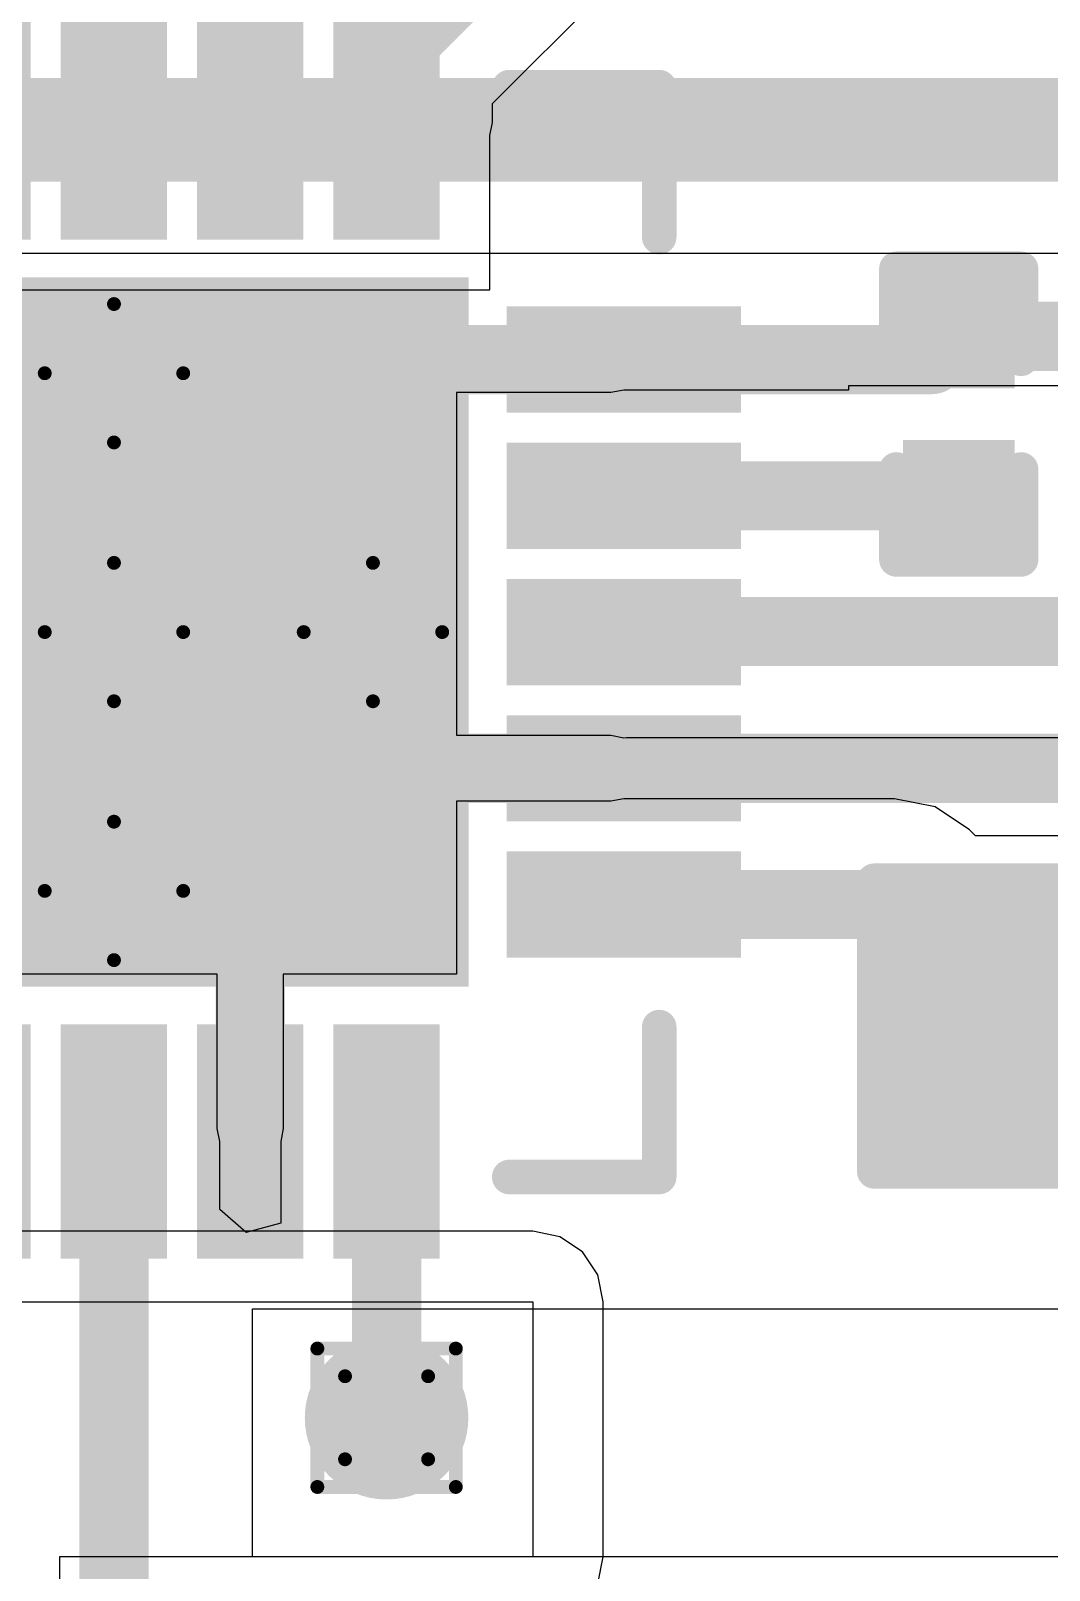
# Model space of a CAD drawing. Header units: inches. Extents: x 0 to 355, y -10 to 78.
# Drawn here: x 38.11 to 41.85, y 5.7 to 11.35 of the extents above; entities that cross this region are included whole.
import ezdxf

# ---------------------------------------------------------------- set-up
doc = ezdxf.new("R2010")
doc.units = ezdxf.units.IN
for name, color, linetype in [('Bottom Layer', 5, 'Continuous'), ('Bottom Solder', 6, 'Continuous'), ('Drill Drawing', 1, 'Continuous'), ('Pad Holes', 156, 'Continuous'), ('Top Layer', 1, 'Continuous'), ('Top Overlay', 2, 'Continuous'), ('Top Paste', 8, 'Continuous'), ('Top Solder', 216, 'Continuous'), ('Via Holes', 16, 'Continuous')]:
    doc.layers.add(name, color=color, linetype=linetype)

# ---------------------------------------------------------------- blocks, each defined once
blk = doc.blocks.new('20_QFN__4_4__18')
at = {"layer": 'Bottom Layer'}
h = blk.add_hatch(color=5, dxfattribs=at)
edge = h.paths.add_edge_path()
edge.add_arc((0, 0.95), 0.2, 0, 360)
h = blk.add_hatch(color=5, dxfattribs=at)
edge = h.paths.add_edge_path()
edge.add_arc((-0.95, 0), 0.2, 0, 360)
h = blk.add_hatch(color=5, dxfattribs=at)
edge = h.paths.add_edge_path()
edge.add_arc((0, 0), 0.2, 0, 360)
h = blk.add_hatch(color=5, dxfattribs=at)
edge = h.paths.add_edge_path()
edge.add_arc((0.95, 0), 0.2, 0, 360)
h = blk.add_hatch(color=5, dxfattribs=at)
edge = h.paths.add_edge_path()
edge.add_arc((0, -0.95), 0.2, 0, 360)
at = {"layer": 'Bottom Solder'}
h = blk.add_hatch(color=6, dxfattribs=at)
edge = h.paths.add_edge_path()
edge.add_arc((0, 0.95), 0.3016, 0, 360)
h = blk.add_hatch(color=6, dxfattribs=at)
edge = h.paths.add_edge_path()
edge.add_arc((-0.95, 0), 0.3016, 0, 360)
h = blk.add_hatch(color=6, dxfattribs=at)
edge = h.paths.add_edge_path()
edge.add_arc((0, 0), 0.3016, 0, 360)
h = blk.add_hatch(color=6, dxfattribs=at)
edge = h.paths.add_edge_path()
edge.add_arc((0.95, 0), 0.3016, 0, 360)
h = blk.add_hatch(color=6, dxfattribs=at)
edge = h.paths.add_edge_path()
edge.add_arc((0, -0.95), 0.3016, 0, 360)
at = {"layer": 'Pad Holes'}
h = blk.add_hatch(color=7, dxfattribs=at)
edge = h.paths.add_edge_path()
edge.add_arc((0, 0.95), 0.1, 0, 360)
h = blk.add_hatch(color=7, dxfattribs=at)
edge = h.paths.add_edge_path()
edge.add_arc((-0.95, 0), 0.1, 0, 360)
h = blk.add_hatch(color=7, dxfattribs=at)
edge = h.paths.add_edge_path()
edge.add_arc((0, 0), 0.1, 0, 360)
h = blk.add_hatch(color=7, dxfattribs=at)
edge = h.paths.add_edge_path()
edge.add_arc((0.95, 0), 0.1, 0, 360)
h = blk.add_hatch(color=7, dxfattribs=at)
edge = h.paths.add_edge_path()
edge.add_arc((0, -0.95), 0.1, 0, 360)
at = {"layer": 'Top Layer'}
for points in [[(-1.125, 1.51), (-1.125, 2.23), (-0.875, 2.23), (-0.875, 1.51)], [(-0.625, 1.51), (-0.625, 2.23), (-0.375, 2.23), (-0.375, 1.51)], [(-0.125, 1.51), (-0.125, 2.23), (0.125, 2.23), (0.125, 1.51)], [(0.375, 1.51), (0.375, 2.23), (0.625, 2.23), (0.625, 1.51)], [(0.875, 1.51), (0.875, 2.23), (1.125, 2.23), (1.125, 1.51)], [(-1.2, 1.2), (1.2, 1.2), (1.2, -1.2), (-1.2, -1.2)], [(-2.23, 1.125), (-1.51, 1.125), (-1.51, 0.875), (-2.23, 0.875)], [(1.51, 1.125), (2.23, 1.125), (2.23, 0.875), (1.51, 0.875)], [(-2.23, 0.625), (-1.51, 0.625), (-1.51, 0.375), (-2.23, 0.375)], [(1.51, 0.625), (2.23, 0.625), (2.23, 0.375), (1.51, 0.375)], [(-2.23, 0.125), (-1.51, 0.125), (-1.51, -0.125), (-2.23, -0.125)], [(1.51, 0.125), (2.23, 0.125), (2.23, -0.125), (1.51, -0.125)], [(-2.23, -0.375), (-1.51, -0.375), (-1.51, -0.625), (-2.23, -0.625)], [(1.51, -0.375), (2.23, -0.375), (2.23, -0.625), (1.51, -0.625)], [(-2.23, -0.875), (-1.51, -0.875), (-1.51, -1.125), (-2.23, -1.125)], [(1.51, -0.875), (2.23, -0.875), (2.23, -1.125), (1.51, -1.125)], [(-1.125, -2.23), (-1.125, -1.51), (-0.875, -1.51), (-0.875, -2.23)], [(-0.625, -2.23), (-0.625, -1.51), (-0.375, -1.51), (-0.375, -2.23)], [(-0.125, -2.23), (-0.125, -1.51), (0.125, -1.51), (0.125, -2.23)], [(0.375, -2.23), (0.375, -1.51), (0.625, -1.51), (0.625, -2.23)], [(0.875, -2.23), (0.875, -1.51), (1.125, -1.51), (1.125, -2.23)]]:
    blk.add_hatch(color=1, dxfattribs=at).paths.add_polyline_path(points)
at = {"layer": 'Top Paste'}
for points in [[(-1.125, 1.51), (-1.125, 2.23), (-0.875, 2.23), (-0.875, 1.51)], [(-0.625, 1.51), (-0.625, 2.23), (-0.375, 2.23), (-0.375, 1.51)], [(-0.125, 1.51), (-0.125, 2.23), (0.125, 2.23), (0.125, 1.51)], [(0.375, 1.51), (0.375, 2.23), (0.625, 2.23), (0.625, 1.51)], [(0.875, 1.51), (0.875, 2.23), (1.125, 2.23), (1.125, 1.51)], [(-2.23, 1.125), (-1.51, 1.125), (-1.51, 0.875), (-2.23, 0.875)], [(1.51, 1.125), (2.23, 1.125), (2.23, 0.875), (1.51, 0.875)], [(-2.23, 0.625), (-1.51, 0.625), (-1.51, 0.375), (-2.23, 0.375)], [(1.51, 0.625), (2.23, 0.625), (2.23, 0.375), (1.51, 0.375)], [(-2.23, 0.125), (-1.51, 0.125), (-1.51, -0.125), (-2.23, -0.125)], [(1.51, 0.125), (2.23, 0.125), (2.23, -0.125), (1.51, -0.125)], [(-2.23, -0.375), (-1.51, -0.375), (-1.51, -0.625), (-2.23, -0.625)], [(1.51, -0.375), (2.23, -0.375), (2.23, -0.625), (1.51, -0.625)], [(-2.23, -0.875), (-1.51, -0.875), (-1.51, -1.125), (-2.23, -1.125)], [(1.51, -0.875), (2.23, -0.875), (2.23, -1.125), (1.51, -1.125)], [(-1.125, -2.23), (-1.125, -1.51), (-0.875, -1.51), (-0.875, -2.23)], [(-0.625, -2.23), (-0.625, -1.51), (-0.375, -1.51), (-0.375, -2.23)], [(-0.125, -2.23), (-0.125, -1.51), (0.125, -1.51), (0.125, -2.23)], [(0.375, -2.23), (0.375, -1.51), (0.625, -1.51), (0.625, -2.23)], [(0.875, -2.23), (0.875, -1.51), (1.125, -1.51), (1.125, -2.23)]]:
    blk.add_hatch(color=8, dxfattribs=at).paths.add_polyline_path(points)
at = {"layer": 'Top Solder'}
for points in [[(-1.195, 1.44), (-1.195, 2.3), (-0.805, 2.3), (-0.805, 1.44)], [(-0.695, 1.44), (-0.695, 2.3), (-0.305, 2.3), (-0.305, 1.44)], [(-0.195, 1.44), (-0.195, 2.3), (0.195, 2.3), (0.195, 1.44)], [(0.305, 1.44), (0.305, 2.3), (0.695, 2.3), (0.695, 1.44)], [(0.805, 1.44), (0.805, 2.3), (1.195, 2.3), (1.195, 1.44)], [(-1.3016, 1.3016), (1.3016, 1.3016), (1.3016, -1.3016), (-1.3016, -1.3016)], [(-2.3, 1.195), (-1.44, 1.195), (-1.44, 0.805), (-2.3, 0.805)], [(1.44, 1.195), (2.3, 1.195), (2.3, 0.805), (1.44, 0.805)], [(-2.3, 0.695), (-1.44, 0.695), (-1.44, 0.305), (-2.3, 0.305)], [(1.44, 0.695), (2.3, 0.695), (2.3, 0.305), (1.44, 0.305)], [(-2.3, 0.195), (-1.44, 0.195), (-1.44, -0.195), (-2.3, -0.195)], [(1.44, 0.195), (2.3, 0.195), (2.3, -0.195), (1.44, -0.195)], [(-2.3, -0.305), (-1.44, -0.305), (-1.44, -0.695), (-2.3, -0.695)], [(1.44, -0.305), (2.3, -0.305), (2.3, -0.695), (1.44, -0.695)], [(-2.3, -0.805), (-1.44, -0.805), (-1.44, -1.195), (-2.3, -1.195)], [(1.44, -0.805), (2.3, -0.805), (2.3, -1.195), (1.44, -1.195)], [(-1.195, -2.3), (-1.195, -1.44), (-0.805, -1.44), (-0.805, -2.3)], [(-0.695, -2.3), (-0.695, -1.44), (-0.305, -1.44), (-0.305, -2.3)], [(-0.195, -2.3), (-0.195, -1.44), (0.195, -1.44), (0.195, -2.3)], [(0.305, -2.3), (0.305, -1.44), (0.695, -1.44), (0.695, -2.3)], [(0.805, -2.3), (0.805, -1.44), (1.195, -1.44), (1.195, -2.3)]]:
    blk.add_hatch(color=216, dxfattribs=at).paths.add_polyline_path(points)
h = blk.add_hatch(color=216, dxfattribs=at)
edge = h.paths.add_edge_path()
edge.add_arc((0, 0.95), 0.1016, 0, 360)
h = blk.add_hatch(color=216, dxfattribs=at)
edge = h.paths.add_edge_path()
edge.add_arc((-0.95, 0), 0.1016, 0, 360)
h = blk.add_hatch(color=216, dxfattribs=at)
edge = h.paths.add_edge_path()
edge.add_arc((0, 0), 0.1016, 0, 360)
h = blk.add_hatch(color=216, dxfattribs=at)
edge = h.paths.add_edge_path()
edge.add_arc((0.95, 0), 0.1016, 0, 360)
h = blk.add_hatch(color=216, dxfattribs=at)
edge = h.paths.add_edge_path()
edge.add_arc((0, -0.95), 0.1016, 0, 360)
at = {"layer": 'Top Overlay'}
for points in [[(-1.45, 2, 0.127, 0.127, 0), (-2, 2, 0.127, 0.127, 0)], [(-2, 1.45, 0.127, 0.127, 0), (-2, 2, 0.127, 0.127, 0)], [(2, 2, 0.127, 0.127, 0), (1.45, 2, 0.127, 0.127, 0)], [(2, 1.45, 0.127, 0.127, 0), (2, 2, 0.127, 0.127, 0)], [(-2.505, 0.873, 0.127, 0.127, 0), (-2.505, 1.127, 0.127, 0.127, 0)], [(-2.378, 1, 0.127, 0.127, 0), (-2.505, 1.127, 0.127, 0.127, 0)], [(-2.505, 0.873, 0.127, 0.127, 0), (-2.378, 1, 0.127, 0.127, 0)], [(-2, -2, 0.127, 0.127, 0), (-2, -1.45, 0.127, 0.127, 0)], [(2, -2, 0.127, 0.127, 0), (2, -1.45, 0.127, 0.127, 0)], [(-1.45, -2, 0.127, 0.127, 0), (-2, -2, 0.127, 0.127, 0)], [(2, -2, 0.127, 0.127, 0), (1.45, -2, 0.127, 0.127, 0)]]:
    blk.add_lwpolyline(points, format="xyseb", dxfattribs=at)
for points in [[(-2.0318, 2, 0.0635, 0.0635, 1), (-1.9683, 2, 0.0635, 0.0635, 1)], [(-2.0318, 2, 0.0635, 0.0635, 1), (-1.9683, 2, 0.0635, 0.0635, 1)], [(-1.4817, 2, 0.0635, 0.0635, 1), (-1.4182, 2, 0.0635, 0.0635, 1)], [(1.4182, 2, 0.0635, 0.0635, 1), (1.4817, 2, 0.0635, 0.0635, 1)], [(1.9683, 2, 0.0635, 0.0635, 1), (2.0318, 2, 0.0635, 0.0635, 1)], [(1.9683, 2, 0.0635, 0.0635, 1), (2.0318, 2, 0.0635, 0.0635, 1)], [(-2.0318, 1.45, 0.0635, 0.0635, 1), (-1.9683, 1.45, 0.0635, 0.0635, 1)], [(1.9683, 1.45, 0.0635, 0.0635, 1), (2.0318, 1.45, 0.0635, 0.0635, 1)], [(-2.5367, 1.127, 0.0635, 0.0635, 1), (-2.4732, 1.127, 0.0635, 0.0635, 1)], [(-2.5367, 1.127, 0.0635, 0.0635, 1), (-2.4732, 1.127, 0.0635, 0.0635, 1)], [(-2.4097, 1, 0.0635, 0.0635, 1), (-2.3462, 1, 0.0635, 0.0635, 1)], [(-2.4097, 1, 0.0635, 0.0635, 1), (-2.3462, 1, 0.0635, 0.0635, 1)], [(-2.5367, 0.873, 0.0635, 0.0635, 1), (-2.4732, 0.873, 0.0635, 0.0635, 1)], [(-2.5367, 0.873, 0.0635, 0.0635, 1), (-2.4732, 0.873, 0.0635, 0.0635, 1)], [(-2.0318, -1.45, 0.0635, 0.0635, 1), (-1.9683, -1.45, 0.0635, 0.0635, 1)], [(1.9683, -1.45, 0.0635, 0.0635, 1), (2.0318, -1.45, 0.0635, 0.0635, 1)], [(-2.0318, -2, 0.0635, 0.0635, 1), (-1.9683, -2, 0.0635, 0.0635, 1)], [(-2.0318, -2, 0.0635, 0.0635, 1), (-1.9683, -2, 0.0635, 0.0635, 1)], [(-1.4817, -2, 0.0635, 0.0635, 1), (-1.4182, -2, 0.0635, 0.0635, 1)], [(1.4182, -2, 0.0635, 0.0635, 1), (1.4817, -2, 0.0635, 0.0635, 1)], [(1.9683, -2, 0.0635, 0.0635, 1), (2.0318, -2, 0.0635, 0.0635, 1)], [(1.9683, -2, 0.0635, 0.0635, 1), (2.0318, -2, 0.0635, 0.0635, 1)]]:
    blk.add_lwpolyline(points, format="xyseb", close=True, dxfattribs=at)
blk = doc.blocks.new('R___0603_48')
at = {"layer": 'Top Layer'}
for points in [[(-0.381, 0.4445), (-0.381, -0.4445), (-1.143, -0.4445), (-1.143, 0.4445)], [(1.143, 0.4445), (1.143, -0.4445), (0.381, -0.4445), (0.381, 0.4445)]]:
    blk.add_hatch(color=1, dxfattribs=at).paths.add_polyline_path(points)
at = {"layer": 'Top Paste'}
for points in [[(-0.381, 0.4445), (-0.381, -0.4445), (-1.143, -0.4445), (-1.143, 0.4445)], [(1.143, 0.4445), (1.143, -0.4445), (0.381, -0.4445), (0.381, 0.4445)]]:
    blk.add_hatch(color=8, dxfattribs=at).paths.add_polyline_path(points)
at = {"layer": 'Top Solder'}
for points in [[(-0.2794, 0.5461), (-0.2794, -0.5461), (-1.2446, -0.5461), (-1.2446, 0.5461)], [(1.2446, 0.5461), (1.2446, -0.5461), (0.2794, -0.5461), (0.2794, 0.5461)]]:
    blk.add_hatch(color=216, dxfattribs=at).paths.add_polyline_path(points)
at = {"layer": 'Top Overlay'}
for points in [[(1.2192, 0.5334, 0.127, 0.127, 0), (-1.2192, 0.5334, 0.127, 0.127, 0)], [(-1.2192, 0.5334, 0.127, 0.127, 0), (-1.2192, -0.5334, 0.127, 0.127, 0)], [(1.2192, 0.5334, 0.127, 0.127, 0), (1.2192, -0.5334, 0.127, 0.127, 0)], [(1.2192, -0.5334, 0.127, 0.127, 0), (-1.2192, -0.5334, 0.127, 0.127, 0)]]:
    blk.add_lwpolyline(points, format="xyseb", dxfattribs=at)
for points in [[(-1.25095, 0.5334, 0.0635, 0.0635, 1), (-1.18745, 0.5334, 0.0635, 0.0635, 1)], [(-1.25095, 0.5334, 0.0635, 0.0635, 1), (-1.18745, 0.5334, 0.0635, 0.0635, 1)], [(1.18745, 0.5334, 0.0635, 0.0635, 1), (1.25095, 0.5334, 0.0635, 0.0635, 1)], [(1.18745, 0.5334, 0.0635, 0.0635, 1), (1.25095, 0.5334, 0.0635, 0.0635, 1)], [(-1.25095, -0.5334, 0.0635, 0.0635, 1), (-1.18745, -0.5334, 0.0635, 0.0635, 1)], [(-1.25095, -0.5334, 0.0635, 0.0635, 1), (-1.18745, -0.5334, 0.0635, 0.0635, 1)], [(1.18745, -0.5334, 0.0635, 0.0635, 1), (1.25095, -0.5334, 0.0635, 0.0635, 1)], [(1.18745, -0.5334, 0.0635, 0.0635, 1), (1.25095, -0.5334, 0.0635, 0.0635, 1)]]:
    blk.add_lwpolyline(points, format="xyseb", close=True, dxfattribs=at)
blk = doc.blocks.new('CAP_0201_87')
at = {"layer": 'Top Layer'}
for points in [[(-0.45, 0.15), (-0.15, 0.15), (-0.15, -0.15), (-0.45, -0.15)], [(0.15, 0.15), (0.45, 0.15), (0.45, -0.15), (0.15, -0.15)]]:
    blk.add_hatch(color=1, dxfattribs=at).paths.add_polyline_path(points)
at = {"layer": 'Top Paste'}
for points in [[(-0.45, 0.15), (-0.15, 0.15), (-0.15, -0.15), (-0.45, -0.15)], [(0.15, 0.15), (0.45, 0.15), (0.45, -0.15), (0.15, -0.15)]]:
    blk.add_hatch(color=8, dxfattribs=at).paths.add_polyline_path(points)
at = {"layer": 'Top Solder'}
for points in [[(-0.505, 0.205), (-0.095, 0.205), (-0.095, -0.205), (-0.505, -0.205)], [(0.095, 0.205), (0.505, 0.205), (0.505, -0.205), (0.095, -0.205)]]:
    blk.add_hatch(color=216, dxfattribs=at).paths.add_polyline_path(points)
at = {"layer": 'Top Overlay'}
for points in [[(-0.2032, 0.2286, 0.127, 0.127, 0), (-0.5334, 0.2286, 0.127, 0.127, 0)], [(-0.5334, -0.2286, 0.127, 0.127, 0), (-0.5334, 0.2286, 0.127, 0.127, 0)], [(0.5334, 0.2286, 0.127, 0.127, 0), (0.2032, 0.2286, 0.127, 0.127, 0)], [(0.5334, -0.2286, 0.127, 0.127, 0), (0.5334, 0.2286, 0.127, 0.127, 0)], [(-0.2032, -0.2286, 0.127, 0.127, 0), (-0.5334, -0.2286, 0.127, 0.127, 0)], [(0.5334, -0.2286, 0.127, 0.127, 0), (0.2032, -0.2286, 0.127, 0.127, 0)]]:
    blk.add_lwpolyline(points, format="xyseb", dxfattribs=at)
for points in [[(-0.5651, 0.2286, 0.0635, 0.0635, 1), (-0.5016, 0.2286, 0.0635, 0.0635, 1)], [(-0.5651, 0.2286, 0.0635, 0.0635, 1), (-0.5016, 0.2286, 0.0635, 0.0635, 1)], [(-0.2349, 0.2286, 0.0635, 0.0635, 1), (-0.1714, 0.2286, 0.0635, 0.0635, 1)], [(0.1714, 0.2286, 0.0635, 0.0635, 1), (0.2349, 0.2286, 0.0635, 0.0635, 1)], [(0.5016, 0.2286, 0.0635, 0.0635, 1), (0.5651, 0.2286, 0.0635, 0.0635, 1)], [(0.5016, 0.2286, 0.0635, 0.0635, 1), (0.5651, 0.2286, 0.0635, 0.0635, 1)], [(-0.5651, -0.2286, 0.0635, 0.0635, 1), (-0.5016, -0.2286, 0.0635, 0.0635, 1)], [(-0.5651, -0.2286, 0.0635, 0.0635, 1), (-0.5016, -0.2286, 0.0635, 0.0635, 1)], [(-0.2349, -0.2286, 0.0635, 0.0635, 1), (-0.1714, -0.2286, 0.0635, 0.0635, 1)], [(0.1714, -0.2286, 0.0635, 0.0635, 1), (0.2349, -0.2286, 0.0635, 0.0635, 1)], [(0.5016, -0.2286, 0.0635, 0.0635, 1), (0.5651, -0.2286, 0.0635, 0.0635, 1)], [(0.5016, -0.2286, 0.0635, 0.0635, 1), (0.5651, -0.2286, 0.0635, 0.0635, 1)]]:
    blk.add_lwpolyline(points, format="xyseb", close=True, dxfattribs=at)

msp = doc.modelspace()

# ---------------------------------------------------------------- hatches: boundary and pattern name
at = {"layer": 'Bottom Layer'}
h = msp.add_hatch(color=5, dxfattribs=at)
edge = h.paths.add_edge_path()
edge.add_arc((39.4147, 6.2551), 0.3, 0, 360)
at = {"layer": 'Top Layer'}
h = msp.add_hatch(color=1, dxfattribs=at)
edge = h.paths.add_edge_path()
edge.add_arc((39.4147, 6.2551), 0.3, 0, 360)
at = {"layer": 'Via Holes'}
h = msp.add_hatch(color=7, dxfattribs=at)
edge = h.paths.add_edge_path()
edge.add_arc((39.4147, 6.2551), 0.15, 0, 360)

# ---------------------------------------------------------------- linework, layer by layer
at = {"layer": 'Bottom Layer'}
for p, q in [((36.2017, 10.5294), (46.7239, 10.5294)), ((39.9507, 6.9395), (36.9852, 6.9395)), ((40.0498, 6.9198), (39.9507, 6.9395)), ((40.1338, 6.8636), (40.0498, 6.9198)), ((40.19, 6.7796), (40.1338, 6.8636)), ((40.2097, 6.6805), (40.19, 6.7796)), ((36.9852, 6.6805), (39.9507, 6.6805)), ((39.9507, 6.6805), (39.9507, 5.7451)), ((40.2097, 5.7451), (40.2097, 6.6805)), ((39.9507, 5.7451), (38.2147, 5.7451)), ((38.2147, 5.7451), (38.2147, 2.9997)), ((40.19, 5.646), (40.2097, 5.7451))]:
    msp.add_line(p, q, dxfattribs=at)
msp.add_lwpolyline([(35.8648, 10.9826, 0.381, 0.381, 0), (46.9116, 10.9826, 0.381, 0.381, 0)], format="xyseb", dxfattribs=at)
at = {"layer": 'Drill Drawing'}
for points in [[(38.1607, 10.0889, 0.0508, 0.0508, 0), (38.4147, 10.3429, 0.0508, 0.0508, 0)], [(38.4147, 10.3429, 0.0508, 0.0508, 0), (38.6687, 10.0889, 0.0508, 0.0508, 0)], [(38.1607, 10.0889, 0.0508, 0.0508, 0), (38.4147, 9.8349, 0.0508, 0.0508, 0)], [(38.4147, 9.8349, 0.0508, 0.0508, 0), (38.6687, 10.0889, 0.0508, 0.0508, 0)], [(38.1607, 9.1389, 0.0508, 0.0508, 0), (38.4147, 9.3929, 0.0508, 0.0508, 0)], [(38.4147, 9.3929, 0.0508, 0.0508, 0), (38.6687, 9.1389, 0.0508, 0.0508, 0)], [(39.1107, 9.1389, 0.0508, 0.0508, 0), (39.3647, 9.3929, 0.0508, 0.0508, 0)], [(39.3647, 9.3929, 0.0508, 0.0508, 0), (39.6187, 9.1389, 0.0508, 0.0508, 0)], [(38.1607, 9.1389, 0.0508, 0.0508, 0), (38.4147, 8.8849, 0.0508, 0.0508, 0)], [(38.4147, 8.8849, 0.0508, 0.0508, 0), (38.6687, 9.1389, 0.0508, 0.0508, 0)], [(39.1107, 9.1389, 0.0508, 0.0508, 0), (39.3647, 8.8849, 0.0508, 0.0508, 0)], [(39.3647, 8.8849, 0.0508, 0.0508, 0), (39.6187, 9.1389, 0.0508, 0.0508, 0)], [(38.1607, 8.1889, 0.0508, 0.0508, 0), (38.4147, 8.4429, 0.0508, 0.0508, 0)], [(38.4147, 8.4429, 0.0508, 0.0508, 0), (38.6687, 8.1889, 0.0508, 0.0508, 0)], [(38.1607, 8.1889, 0.0508, 0.0508, 0), (38.4147, 7.9349, 0.0508, 0.0508, 0)], [(38.4147, 7.9349, 0.0508, 0.0508, 0), (38.6687, 8.1889, 0.0508, 0.0508, 0)], [(39.1607, 6.5091, 0.0508, 0.0508, 0), (39.6687, 6.5091, 0.0508, 0.0508, 0)], [(39.1607, 6.0011, 0.0508, 0.0508, 0), (39.1607, 6.5091, 0.0508, 0.0508, 0)], [(39.6687, 6.0011, 0.0508, 0.0508, 0), (39.6687, 6.5091, 0.0508, 0.0508, 0)], [(39.2623, 6.4075, 0.0508, 0.0508, 0), (39.5671, 6.4075, 0.0508, 0.0508, 0)], [(39.2623, 6.1027, 0.0508, 0.0508, 0), (39.2623, 6.4075, 0.0508, 0.0508, 0)], [(39.5671, 6.1027, 0.0508, 0.0508, 0), (39.5671, 6.4075, 0.0508, 0.0508, 0)], [(39.2623, 6.1027, 0.0508, 0.0508, 0), (39.5671, 6.1027, 0.0508, 0.0508, 0)], [(39.1607, 6.0011, 0.0508, 0.0508, 0), (39.6687, 6.0011, 0.0508, 0.0508, 0)]]:
    msp.add_lwpolyline(points, format="xyseb", dxfattribs=at)
for points in [[(38.402, 10.3429, 0.0254, 0.0254, 1), (38.4274, 10.3429, 0.0254, 0.0254, 1)], [(38.402, 10.3429, 0.0254, 0.0254, 1), (38.4274, 10.3429, 0.0254, 0.0254, 1)], [(38.148, 10.0889, 0.0254, 0.0254, 1), (38.1734, 10.0889, 0.0254, 0.0254, 1)], [(38.148, 10.0889, 0.0254, 0.0254, 1), (38.1734, 10.0889, 0.0254, 0.0254, 1)], [(38.656, 10.0889, 0.0254, 0.0254, 1), (38.6814, 10.0889, 0.0254, 0.0254, 1)], [(38.656, 10.0889, 0.0254, 0.0254, 1), (38.6814, 10.0889, 0.0254, 0.0254, 1)], [(38.402, 9.8349, 0.0254, 0.0254, 1), (38.4274, 9.8349, 0.0254, 0.0254, 1)], [(38.402, 9.8349, 0.0254, 0.0254, 1), (38.4274, 9.8349, 0.0254, 0.0254, 1)], [(38.402, 9.3929, 0.0254, 0.0254, 1), (38.4274, 9.3929, 0.0254, 0.0254, 1)], [(38.402, 9.3929, 0.0254, 0.0254, 1), (38.4274, 9.3929, 0.0254, 0.0254, 1)], [(39.352, 9.3929, 0.0254, 0.0254, 1), (39.3774, 9.3929, 0.0254, 0.0254, 1)], [(39.352, 9.3929, 0.0254, 0.0254, 1), (39.3774, 9.3929, 0.0254, 0.0254, 1)], [(38.148, 9.1389, 0.0254, 0.0254, 1), (38.1734, 9.1389, 0.0254, 0.0254, 1)], [(38.148, 9.1389, 0.0254, 0.0254, 1), (38.1734, 9.1389, 0.0254, 0.0254, 1)], [(38.656, 9.1389, 0.0254, 0.0254, 1), (38.6814, 9.1389, 0.0254, 0.0254, 1)], [(38.656, 9.1389, 0.0254, 0.0254, 1), (38.6814, 9.1389, 0.0254, 0.0254, 1)], [(39.098, 9.1389, 0.0254, 0.0254, 1), (39.1234, 9.1389, 0.0254, 0.0254, 1)], [(39.098, 9.1389, 0.0254, 0.0254, 1), (39.1234, 9.1389, 0.0254, 0.0254, 1)], [(39.606, 9.1389, 0.0254, 0.0254, 1), (39.6314, 9.1389, 0.0254, 0.0254, 1)], [(39.606, 9.1389, 0.0254, 0.0254, 1), (39.6314, 9.1389, 0.0254, 0.0254, 1)], [(38.402, 8.8849, 0.0254, 0.0254, 1), (38.4274, 8.8849, 0.0254, 0.0254, 1)], [(38.402, 8.8849, 0.0254, 0.0254, 1), (38.4274, 8.8849, 0.0254, 0.0254, 1)], [(39.352, 8.8849, 0.0254, 0.0254, 1), (39.3774, 8.8849, 0.0254, 0.0254, 1)], [(39.352, 8.8849, 0.0254, 0.0254, 1), (39.3774, 8.8849, 0.0254, 0.0254, 1)], [(38.402, 8.4429, 0.0254, 0.0254, 1), (38.4274, 8.4429, 0.0254, 0.0254, 1)], [(38.402, 8.4429, 0.0254, 0.0254, 1), (38.4274, 8.4429, 0.0254, 0.0254, 1)], [(38.148, 8.1889, 0.0254, 0.0254, 1), (38.1734, 8.1889, 0.0254, 0.0254, 1)], [(38.148, 8.1889, 0.0254, 0.0254, 1), (38.1734, 8.1889, 0.0254, 0.0254, 1)], [(38.656, 8.1889, 0.0254, 0.0254, 1), (38.6814, 8.1889, 0.0254, 0.0254, 1)], [(38.656, 8.1889, 0.0254, 0.0254, 1), (38.6814, 8.1889, 0.0254, 0.0254, 1)], [(38.402, 7.9349, 0.0254, 0.0254, 1), (38.4274, 7.9349, 0.0254, 0.0254, 1)], [(38.402, 7.9349, 0.0254, 0.0254, 1), (38.4274, 7.9349, 0.0254, 0.0254, 1)], [(39.148, 6.5091, 0.0254, 0.0254, 1), (39.1734, 6.5091, 0.0254, 0.0254, 1)], [(39.148, 6.5091, 0.0254, 0.0254, 1), (39.1734, 6.5091, 0.0254, 0.0254, 1)], [(39.656, 6.5091, 0.0254, 0.0254, 1), (39.6814, 6.5091, 0.0254, 0.0254, 1)], [(39.656, 6.5091, 0.0254, 0.0254, 1), (39.6814, 6.5091, 0.0254, 0.0254, 1)], [(39.2496, 6.4075, 0.0254, 0.0254, 1), (39.275, 6.4075, 0.0254, 0.0254, 1)], [(39.2496, 6.4075, 0.0254, 0.0254, 1), (39.275, 6.4075, 0.0254, 0.0254, 1)], [(39.5544, 6.4075, 0.0254, 0.0254, 1), (39.5798, 6.4075, 0.0254, 0.0254, 1)], [(39.5544, 6.4075, 0.0254, 0.0254, 1), (39.5798, 6.4075, 0.0254, 0.0254, 1)], [(39.2496, 6.1027, 0.0254, 0.0254, 1), (39.275, 6.1027, 0.0254, 0.0254, 1)], [(39.2496, 6.1027, 0.0254, 0.0254, 1), (39.275, 6.1027, 0.0254, 0.0254, 1)], [(39.5544, 6.1027, 0.0254, 0.0254, 1), (39.5798, 6.1027, 0.0254, 0.0254, 1)], [(39.5544, 6.1027, 0.0254, 0.0254, 1), (39.5798, 6.1027, 0.0254, 0.0254, 1)], [(39.148, 6.0011, 0.0254, 0.0254, 1), (39.1734, 6.0011, 0.0254, 0.0254, 1)], [(39.148, 6.0011, 0.0254, 0.0254, 1), (39.1734, 6.0011, 0.0254, 0.0254, 1)], [(39.656, 6.0011, 0.0254, 0.0254, 1), (39.6814, 6.0011, 0.0254, 0.0254, 1)], [(39.656, 6.0011, 0.0254, 0.0254, 1), (39.6814, 6.0011, 0.0254, 0.0254, 1)]]:
    msp.add_lwpolyline(points, format="xyseb", close=True, dxfattribs=at)
at = {"layer": 'Top Layer'}
for p, q in [((39.8032, 11.079), (40.2828, 11.5587)), ((39.8032, 11.0089), (39.8032, 11.079)), ((39.7937, 10.9613), (39.8032, 11.0089)), ((39.7937, 10.3949), (39.7937, 10.9613)), ((37.1587, 10.3949), (39.7937, 10.3949)), ((40.2371, 10.0179), (39.6707, 10.0179)), ((39.6707, 10.0179), (39.6707, 8.7599)), ((40.2847, 10.0274), (40.2371, 10.0179)), ((41.1095, 10.0274), (40.2847, 10.0274)), ((41.9175, 10.0429), (41.1095, 10.0429)), ((41.1095, 10.0429), (41.1095, 10.0274)), ((39.6707, 8.7599), (40.2371, 8.7599)), ((40.2371, 8.7599), (40.2847, 8.7504)), ((40.2847, 8.7504), (40.2948, 8.7524)), ((40.2948, 8.7524), (42.4301, 8.7524)), ((40.2371, 8.5179), (39.6707, 8.5179)), ((39.6707, 8.5179), (39.6707, 7.8829)), ((40.2847, 8.5274), (40.2371, 8.5179)), ((41.2782, 8.5274), (40.2847, 8.5274)), ((41.4269, 8.4978), (41.2782, 8.5274)), ((41.5529, 8.4136), (41.4269, 8.4978)), ((41.5752, 8.3913), (41.5529, 8.4136)), ((42.2958, 8.3913), (41.5752, 8.3913)), ((38.7937, 7.8829), (37.1587, 7.8829)), ((38.7937, 7.3165), (38.7937, 7.8829)), ((39.6707, 7.8829), (39.0357, 7.8829)), ((39.0357, 7.8829), (39.0357, 7.3165)), ((38.8032, 7.2689), (38.7937, 7.3165)), ((39.0357, 7.3165), (39.0263, 7.2689)), ((38.8032, 7.0196), (38.8032, 7.2689)), ((39.0263, 7.2689), (39.0263, 6.9693)), ((38.8993, 6.9346), (38.8032, 7.0196)), ((39.0263, 6.9693), (38.8993, 6.9346)), ((38.9227, 5.7451), (38.9227, 6.6549)), ((38.9227, 6.6549), (39.2937, 6.6549)), ((39.2937, 6.6549), (39.2937, 6.6551)), ((39.2937, 6.6551), (44.8651, 6.6551)), ((45.5895, 5.7451), (38.9227, 5.7451))]:
    msp.add_line(p, q, dxfattribs=at)
for points in [[(38.4147, 11.0089, 0.2032, 0.2032, 0), (38.4147, 12.4177, 0.2032, 0.2032, 0)], [(38.9147, 11.0089, 0.2032, 0.2032, 0), (38.9147, 11.9905, 0.2032, 0.2032, 0)], [(39.4147, 11.2399, 0.254, 0.254, 0), (40.1219, 11.9471, 0.254, 0.254, 0)], [(39.4147, 11.0089, 0.254, 0.254, 0), (39.4147, 11.2399, 0.254, 0.254, 0)], [(41.4135, 10.1389, 0.254, 0.254, 0), (41.5135, 10.2389, 0.254, 0.254, 0)], [(41.5135, 10.2389, 0.254, 0.254, 0), (41.5278, 10.2246, 0.254, 0.254, 0)], [(41.5278, 10.2246, 0.254, 0.254, 0), (42.1708, 10.2246, 0.254, 0.254, 0)], [(38.4147, 10.0889, 0.254, 0.254, 0), (38.4647, 10.1389, 0.254, 0.254, 0)], [(38.4647, 10.1389, 0.254, 0.254, 0), (40.2847, 10.1389, 0.254, 0.254, 0)], [(40.2847, 10.1389, 0.254, 0.254, 0), (41.4135, 10.1389, 0.254, 0.254, 0)], [(40.2847, 9.6389, 0.254, 0.254, 0), (41.5135, 9.6389, 0.254, 0.254, 0)], [(40.2847, 9.1389, 0.254, 0.254, 0), (40.2867, 9.1409, 0.254, 0.254, 0)], [(40.2867, 9.1409, 0.254, 0.254, 0), (42.9601, 9.1409, 0.254, 0.254, 0)], [(38.4147, 9.1389, 0.254, 0.254, 0), (38.9147, 8.6389, 0.254, 0.254, 0)], [(38.9147, 8.6389, 0.254, 0.254, 0), (40.2847, 8.6389, 0.254, 0.254, 0)], [(38.9147, 8.6389, 0.254, 0.254, 0), (38.9147, 8.6389, 0.254, 0.254, 0)], [(38.9147, 7.2689, 0.254, 0.254, 0), (38.9147, 8.6389, 0.254, 0.254, 0)], [(40.2847, 8.6389, 0.254, 0.254, 0), (42.3022, 8.6389, 0.254, 0.254, 0)], [(40.2847, 8.1389, 0.254, 0.254, 0), (41.2782, 8.1389, 0.254, 0.254, 0)], [(41.2782, 8.1389, 0.254, 0.254, 0), (41.6608, 7.7563, 0.254, 0.254, 0)], [(41.6608, 7.6928, 0.254, 0.254, 0), (41.6608, 7.7563, 0.254, 0.254, 0)], [(38.4147, 5.2399, 0.254, 0.254, 0), (38.4147, 7.2689, 0.254, 0.254, 0)], [(39.4147, 6.2551, 0.254, 0.254, 0), (39.4147, 7.2689, 0.254, 0.254, 0)]]:
    msp.add_lwpolyline(points, format="xyseb", dxfattribs=at)
for points in [[(39.3512, 11.2399, 0.127, 0.127, 1), (39.4782, 11.2399, 0.127, 0.127, 1)], [(39.3512, 11.2399, 0.127, 0.127, 1), (39.4782, 11.2399, 0.127, 0.127, 1)], [(39.3512, 11.0089, 0.127, 0.127, 1), (39.4782, 11.0089, 0.127, 0.127, 1)], [(38.3639, 11.0089, 0.1016, 0.1016, 1), (38.4655, 11.0089, 0.1016, 0.1016, 1)], [(38.8639, 11.0089, 0.1016, 0.1016, 1), (38.9655, 11.0089, 0.1016, 0.1016, 1)], [(41.45, 10.2389, 0.127, 0.127, 1), (41.577, 10.2389, 0.127, 0.127, 1)], [(41.45, 10.2389, 0.127, 0.127, 1), (41.577, 10.2389, 0.127, 0.127, 1)], [(41.4643, 10.2246, 0.127, 0.127, 1), (41.5913, 10.2246, 0.127, 0.127, 1)], [(41.4643, 10.2246, 0.127, 0.127, 1), (41.5913, 10.2246, 0.127, 0.127, 1)], [(38.4012, 10.1389, 0.127, 0.127, 1), (38.5282, 10.1389, 0.127, 0.127, 1)], [(38.4012, 10.1389, 0.127, 0.127, 1), (38.5282, 10.1389, 0.127, 0.127, 1)], [(40.2212, 10.1389, 0.127, 0.127, 1), (40.3482, 10.1389, 0.127, 0.127, 1)], [(40.2212, 10.1389, 0.127, 0.127, 1), (40.3482, 10.1389, 0.127, 0.127, 1)], [(41.35, 10.1389, 0.127, 0.127, 1), (41.477, 10.1389, 0.127, 0.127, 1)], [(41.35, 10.1389, 0.127, 0.127, 1), (41.477, 10.1389, 0.127, 0.127, 1)], [(38.3512, 10.0889, 0.127, 0.127, 1), (38.4782, 10.0889, 0.127, 0.127, 1)], [(40.2212, 9.6389, 0.127, 0.127, 1), (40.3482, 9.6389, 0.127, 0.127, 1)], [(41.45, 9.6389, 0.127, 0.127, 1), (41.577, 9.6389, 0.127, 0.127, 1)], [(40.2232, 9.1409, 0.127, 0.127, 1), (40.3502, 9.1409, 0.127, 0.127, 1)], [(40.2232, 9.1409, 0.127, 0.127, 1), (40.3502, 9.1409, 0.127, 0.127, 1)], [(38.3512, 9.1389, 0.127, 0.127, 1), (38.4782, 9.1389, 0.127, 0.127, 1)], [(40.2212, 9.1389, 0.127, 0.127, 1), (40.3482, 9.1389, 0.127, 0.127, 1)], [(38.8512, 8.6389, 0.127, 0.127, 1), (38.9782, 8.6389, 0.127, 0.127, 1)], [(38.8512, 8.6389, 0.127, 0.127, 1), (38.9782, 8.6389, 0.127, 0.127, 1)], [(38.8512, 8.6389, 0.127, 0.127, 1), (38.9782, 8.6389, 0.127, 0.127, 1)], [(38.8512, 8.6389, 0.127, 0.127, 1), (38.9782, 8.6389, 0.127, 0.127, 1)], [(38.8512, 8.6389, 0.127, 0.127, 1), (38.9782, 8.6389, 0.127, 0.127, 1)], [(40.2212, 8.6389, 0.127, 0.127, 1), (40.3482, 8.6389, 0.127, 0.127, 1)], [(40.2212, 8.6389, 0.127, 0.127, 1), (40.3482, 8.6389, 0.127, 0.127, 1)], [(40.2212, 8.1389, 0.127, 0.127, 1), (40.3482, 8.1389, 0.127, 0.127, 1)], [(41.2147, 8.1389, 0.127, 0.127, 1), (41.3417, 8.1389, 0.127, 0.127, 1)], [(41.2147, 8.1389, 0.127, 0.127, 1), (41.3417, 8.1389, 0.127, 0.127, 1)], [(41.5973, 7.7563, 0.127, 0.127, 1), (41.7243, 7.7563, 0.127, 0.127, 1)], [(41.5973, 7.7563, 0.127, 0.127, 1), (41.7243, 7.7563, 0.127, 0.127, 1)], [(41.5973, 7.6928, 0.127, 0.127, 1), (41.7243, 7.6928, 0.127, 0.127, 1)], [(38.3512, 7.2689, 0.127, 0.127, 1), (38.4782, 7.2689, 0.127, 0.127, 1)], [(38.8512, 7.2689, 0.127, 0.127, 1), (38.9782, 7.2689, 0.127, 0.127, 1)], [(39.3512, 7.2689, 0.127, 0.127, 1), (39.4782, 7.2689, 0.127, 0.127, 1)], [(39.3512, 6.2551, 0.127, 0.127, 1), (39.4782, 6.2551, 0.127, 0.127, 1)]]:
    msp.add_lwpolyline(points, format="xyseb", close=True, dxfattribs=at)

# ---------------------------------------------------------------- block references
for name, p, rotation in [('20_QFN__4_4__18', (38.4147, 9.1389), 270), ('CAP_0201_87', (41.5135, 9.9389), 270), ('R___0603_48', (42.4228, 7.6928), 180)]:
    msp.add_blockref(name, p, dxfattribs=dict(rotation=rotation))

doc.saveas('drawing.dxf')
